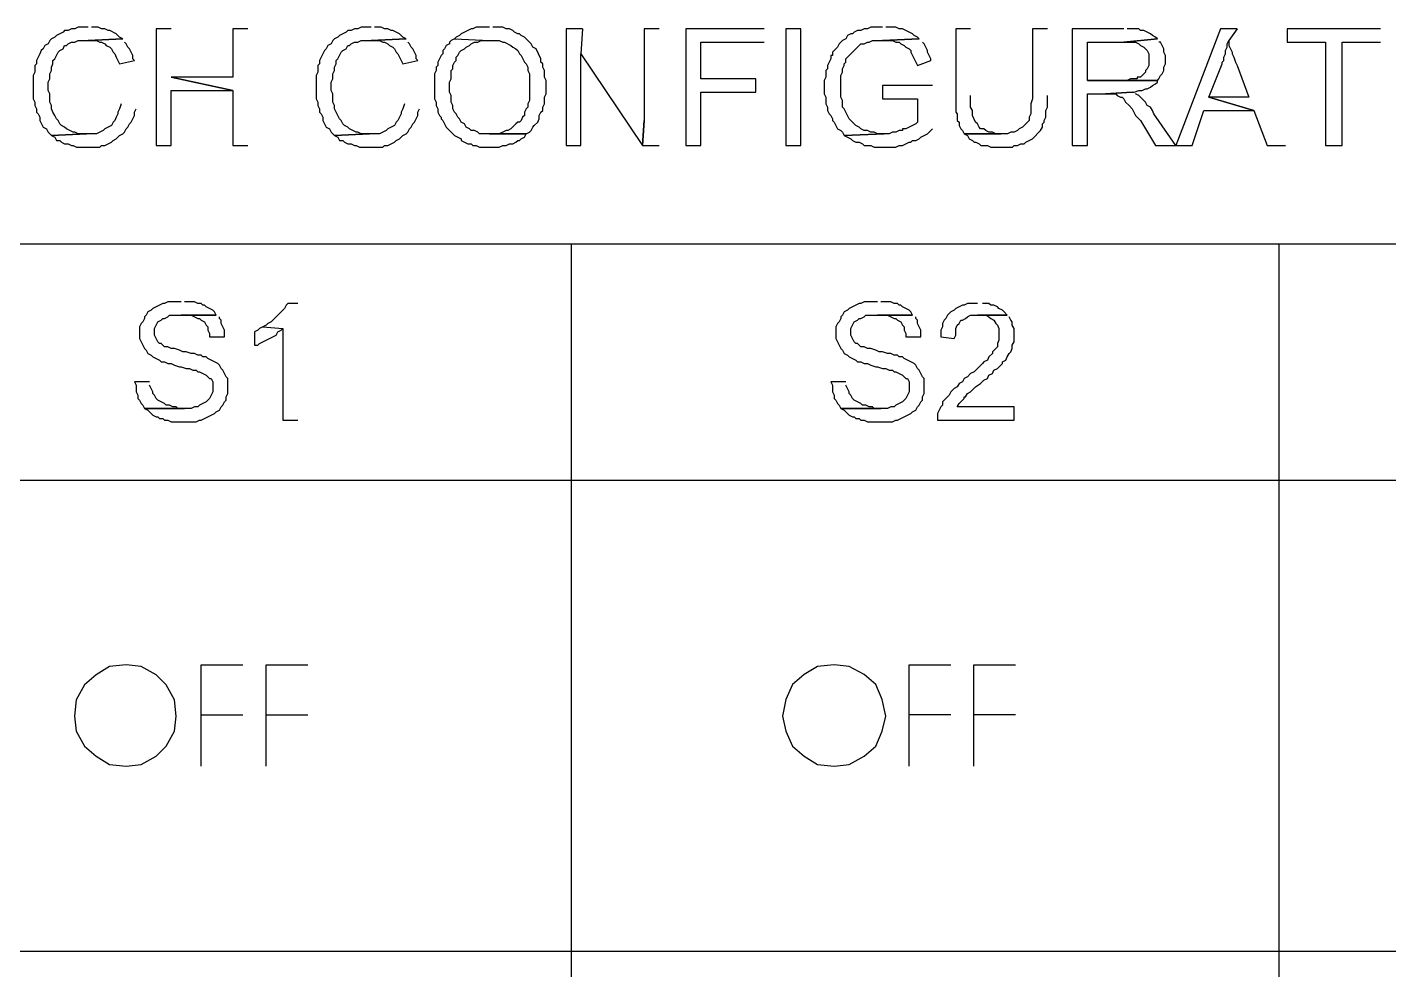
# Model space of a CAD drawing. Header units: metres. Extents: x 0 to 3575, y 0 to 842.
# Drawn here: x 3281.19 to 3305.72, y 636.24 to 653.23 of the extents above; entities that cross this region are included whole.
import ezdxf

# ---------------------------------------------------------------- set-up
doc = ezdxf.new("R2010")
doc.units = ezdxf.units.M
doc.layers.add('SCHEMATICS', color=7, linetype='Continuous')

msp = doc.modelspace()

# ---------------------------------------------------------------- linework, layer by layer
at = {"layer": 'SCHEMATICS', "color": 7}
for p, q in [((3281.835, 653.14), (3281.775, 653.11)), ((3281.864, 653.17), (3281.835, 653.14)), ((3281.925, 653.17), (3281.864, 653.17)), ((3281.985, 653.2), (3281.925, 653.17)), ((3282.045, 653.2), (3281.985, 653.2)), ((3282.105, 653.23), (3282.045, 653.2)), ((3282.285, 653.23), (3282.105, 653.23)), ((3282.465, 653.23), (3282.345, 653.23)), ((3282.525, 653.2), (3282.465, 653.23)), ((3282.585, 653.2), (3282.525, 653.2)), ((3282.645, 653.17), (3282.585, 653.2)), ((3282.675, 653.17), (3282.645, 653.17)), ((3282.795, 653.11), (3282.675, 653.17)), ((3283.785, 653.199), (3283.515, 653.199)), ((3283.515, 653.199), (3283.515, 651.099)), ((3285.164, 653.199), (3284.895, 653.199)), ((3284.895, 653.199), (3284.895, 652.329)), ((3286.935, 653.14), (3286.875, 653.11)), ((3286.965, 653.17), (3286.935, 653.14)), ((3287.025, 653.17), (3286.965, 653.17)), ((3287.085, 653.2), (3287.025, 653.17)), ((3287.145, 653.2), (3287.085, 653.2)), ((3287.205, 653.23), (3287.145, 653.2)), ((3287.385, 653.23), (3287.205, 653.23)), ((3287.565, 653.23), (3287.444, 653.23)), ((3287.625, 653.2), (3287.565, 653.23)), ((3287.685, 653.2), (3287.625, 653.2)), ((3287.744, 653.17), (3287.685, 653.2)), ((3287.775, 653.17), (3287.744, 653.17)), ((3287.835, 653.14), (3287.775, 653.17)), ((3287.895, 653.11), (3287.835, 653.14)), ((3289.065, 653.14), (3289.005, 653.11)), ((3289.185, 653.2), (3289.065, 653.14)), ((3289.215, 653.2), (3289.185, 653.2)), ((3289.275, 653.23), (3289.215, 653.2)), ((3289.515, 653.23), (3289.275, 653.23)), ((3289.755, 653.23), (3289.574, 653.23)), ((3289.815, 653.2), (3289.755, 653.23)), ((3289.875, 653.2), (3289.815, 653.2)), ((3289.935, 653.17), (3289.875, 653.2)), ((3289.965, 653.14), (3289.935, 653.17)), ((3290.025, 653.11), (3289.965, 653.14)), ((3291.194, 653.199), (3290.895, 653.199)), ((3290.895, 653.199), (3290.895, 651.099)), ((3291.194, 653.199), (3291.164, 652.749)), ((3292.574, 653.199), (3292.305, 653.199)), ((3292.305, 653.199), (3292.305, 651.549)), ((3294.465, 653.199), (3293.055, 653.199)), ((3293.055, 653.199), (3293.055, 651.099)), ((3296.085, 653.14), (3296.055, 653.11)), ((3296.145, 653.17), (3296.085, 653.14)), ((3296.206, 653.17), (3296.145, 653.17)), ((3296.264, 653.2), (3296.206, 653.17)), ((3296.325, 653.2), (3296.264, 653.2)), ((3296.385, 653.23), (3296.325, 653.2)), ((3296.594, 653.23), (3296.385, 653.23)), ((3296.835, 653.23), (3296.655, 653.23)), ((3296.895, 653.2), (3296.835, 653.23)), ((3296.956, 653.2), (3296.895, 653.2)), ((3297.135, 653.11), (3296.956, 653.2)), ((3298.184, 653.199), (3297.915, 653.199)), ((3297.915, 653.199), (3297.915, 651.699)), ((3299.566, 653.199), (3299.297, 653.199)), ((3299.297, 653.199), (3299.297, 651.939)), ((3300.945, 653.199), (3300.015, 653.199)), ((3300.015, 653.199), (3300.015, 651.099)), ((3301.216, 653.199), (3301.006, 653.199)), ((3301.246, 653.169), (3301.216, 653.199)), ((3301.306, 653.169), (3301.246, 653.169)), ((3301.365, 653.139), (3301.306, 653.169)), ((3301.425, 653.109), (3301.365, 653.139)), ((3302.685, 653.199), (3301.877, 651.099)), ((3302.986, 653.199), (3302.685, 653.199)), ((3302.986, 653.199), (3302.836, 652.989)), ((3305.566, 653.199), (3303.886, 653.199)), ((3303.886, 653.199), (3303.886, 652.959)), ((3281.505, 652.9), (3281.475, 652.84)), ((3281.565, 652.93), (3281.505, 652.9)), ((3281.595, 652.99), (3281.565, 652.93)), ((3281.625, 653.02), (3281.595, 652.99)), ((3281.685, 653.05), (3281.625, 653.02)), ((3281.715, 653.08), (3281.685, 653.05)), ((3281.775, 653.11), (3281.715, 653.08)), ((3281.835, 652.84), (3281.864, 652.9)), ((3281.864, 652.9), (3281.895, 652.9)), ((3281.895, 652.9), (3281.925, 652.93)), ((3281.925, 652.93), (3281.985, 652.96)), ((3281.985, 652.96), (3282.045, 652.96)), ((3282.045, 652.96), (3282.105, 652.99)), ((3282.105, 652.99), (3282.285, 652.99)), ((3282.915, 653.02), (3282.285, 652.99)), ((3282.285, 652.99), (3282.915, 653.02)), ((3282.285, 652.99), (3282.435, 652.99)), ((3282.435, 652.99), (3282.495, 652.96)), ((3282.495, 652.96), (3282.525, 652.96)), ((3282.525, 652.96), (3282.585, 652.93)), ((3282.585, 652.93), (3282.614, 652.9)), ((3282.614, 652.9), (3282.675, 652.87)), ((3282.675, 652.87), (3282.705, 652.84)), ((3282.855, 653.05), (3282.795, 653.11)), ((3282.915, 653.02), (3282.855, 653.05)), ((3282.975, 652.93), (3282.944, 652.96)), ((3283.005, 652.87), (3282.975, 652.93)), ((3283.035, 652.84), (3283.005, 652.87)), ((3286.605, 652.9), (3286.574, 652.84)), ((3286.664, 652.93), (3286.605, 652.9)), ((3286.694, 652.99), (3286.664, 652.93)), ((3286.725, 653.02), (3286.694, 652.99)), ((3286.785, 653.05), (3286.725, 653.02)), ((3286.815, 653.08), (3286.785, 653.05)), ((3286.875, 653.11), (3286.815, 653.08)), ((3286.935, 652.84), (3286.965, 652.9)), ((3286.965, 652.9), (3286.994, 652.9)), ((3286.994, 652.9), (3287.025, 652.93)), ((3287.025, 652.93), (3287.085, 652.96)), ((3287.085, 652.96), (3287.145, 652.96)), ((3287.145, 652.96), (3287.205, 652.99)), ((3287.205, 652.99), (3287.385, 652.99)), ((3288.015, 653.02), (3287.385, 652.99)), ((3287.385, 652.99), (3288.015, 653.02)), ((3287.385, 652.99), (3287.535, 652.99)), ((3287.535, 652.99), (3287.595, 652.96)), ((3287.595, 652.96), (3287.625, 652.96)), ((3287.625, 652.96), (3287.685, 652.93)), ((3287.685, 652.93), (3287.715, 652.9)), ((3287.715, 652.9), (3287.775, 652.87)), ((3287.775, 652.87), (3287.805, 652.84)), ((3287.955, 653.05), (3287.895, 653.11)), ((3288.015, 653.02), (3287.955, 653.05)), ((3288.074, 652.93), (3288.045, 652.96)), ((3288.105, 652.87), (3288.074, 652.93)), ((3288.135, 652.84), (3288.105, 652.87)), ((3288.735, 652.9), (3288.705, 652.84)), ((3288.795, 652.93), (3288.735, 652.9)), ((3288.824, 652.99), (3288.795, 652.96)), ((3288.795, 652.96), (3288.795, 652.93)), ((3288.885, 653.02), (3288.824, 652.99)), ((3288.914, 653.05), (3288.885, 653.02)), ((3288.885, 653.02), (3289.515, 652.99)), ((3288.975, 653.08), (3288.914, 653.05)), ((3289.005, 653.11), (3288.975, 653.08)), ((3289.065, 652.84), (3289.095, 652.87)), ((3289.095, 652.87), (3289.154, 652.9)), ((3289.154, 652.9), (3289.185, 652.93)), ((3289.185, 652.93), (3289.244, 652.96)), ((3289.244, 652.96), (3289.305, 652.96)), ((3289.305, 652.96), (3289.364, 652.99)), ((3289.364, 652.99), (3289.515, 652.99)), ((3289.515, 652.99), (3289.694, 652.99)), ((3289.694, 652.99), (3289.755, 652.96)), ((3289.755, 652.96), (3289.785, 652.96)), ((3289.785, 652.96), (3289.904, 652.9)), ((3289.904, 652.9), (3289.935, 652.87)), ((3289.935, 652.87), (3289.994, 652.84)), ((3290.055, 653.11), (3290.025, 653.11)), ((3290.085, 653.08), (3290.055, 653.11)), ((3290.145, 653.05), (3290.085, 653.08)), ((3290.265, 652.93), (3290.145, 653.05)), ((3290.295, 652.87), (3290.265, 652.93)), ((3290.355, 652.84), (3290.295, 652.87)), ((3293.325, 652.299), (3293.325, 652.959)), ((3293.325, 652.959), (3294.465, 652.959)), ((3295.786, 652.87), (3295.725, 652.81)), ((3295.815, 652.93), (3295.786, 652.87)), ((3295.876, 652.99), (3295.815, 652.93)), ((3295.934, 653.02), (3295.876, 652.99)), ((3295.965, 653.08), (3295.934, 653.02)), ((3295.934, 652.66), (3296.174, 652.9)), ((3296.024, 653.11), (3295.965, 653.08)), ((3296.055, 653.11), (3296.024, 653.11)), ((3296.174, 652.9), (3296.206, 652.93)), ((3296.206, 652.93), (3296.264, 652.93)), ((3296.264, 652.93), (3296.325, 652.96)), ((3296.325, 652.96), (3296.354, 652.96)), ((3296.354, 652.96), (3296.415, 652.99)), ((3296.415, 652.99), (3296.594, 652.99)), ((3297.255, 653.02), (3296.594, 652.99)), ((3296.594, 652.99), (3297.255, 653.02)), ((3296.594, 652.99), (3296.774, 652.99)), ((3296.774, 652.99), (3296.835, 652.96)), ((3296.835, 652.96), (3296.895, 652.96)), ((3296.895, 652.96), (3296.924, 652.93)), ((3296.924, 652.93), (3296.985, 652.9)), ((3296.985, 652.9), (3297.014, 652.87)), ((3297.014, 652.87), (3297.075, 652.84)), ((3297.165, 653.08), (3297.135, 653.11)), ((3297.225, 653.05), (3297.165, 653.08)), ((3297.255, 653.02), (3297.225, 653.05)), ((3297.344, 652.93), (3297.315, 652.96)), ((3297.405, 652.81), (3297.344, 652.93)), ((3300.287, 652.269), (3300.287, 652.959)), ((3300.287, 652.959), (3300.945, 652.959)), ((3301.547, 653.02), (3300.945, 652.96)), ((3300.945, 652.959), (3301.547, 653.019)), ((3300.945, 652.96), (3301.156, 652.96)), ((3301.156, 652.96), (3301.216, 652.93)), ((3301.216, 652.93), (3301.246, 652.9)), ((3301.246, 652.9), (3301.306, 652.87)), ((3301.306, 652.87), (3301.365, 652.81)), ((3301.457, 653.079), (3301.425, 653.109)), ((3301.515, 653.05), (3301.457, 653.079)), ((3301.547, 653.019), (3301.515, 653.05)), ((3301.605, 652.96), (3301.576, 652.96)), ((3301.666, 652.84), (3301.605, 652.96)), ((3302.775, 652.809), (3302.806, 652.869)), ((3302.806, 652.929), (3302.836, 652.989)), ((3302.806, 652.869), (3302.806, 652.929)), ((3302.836, 652.989), (3302.836, 652.899)), ((3302.836, 652.899), (3302.896, 652.779)), ((3303.886, 652.959), (3304.576, 652.959)), ((3304.576, 652.959), (3304.576, 651.099)), ((3304.877, 651.099), (3304.877, 652.959)), ((3304.877, 652.959), (3305.566, 652.959)), ((3281.415, 652.75), (3281.355, 652.63)), ((3281.355, 652.63), (3281.355, 652.57)), ((3281.444, 652.81), (3281.415, 652.75)), ((3281.475, 652.84), (3281.444, 652.81)), ((3281.654, 652.63), (3281.685, 652.66)), ((3281.654, 652.57), (3281.654, 652.63)), ((3281.685, 652.66), (3281.745, 652.78)), ((3281.745, 652.78), (3281.775, 652.81)), ((3281.775, 652.81), (3281.835, 652.84)), ((3282.705, 652.84), (3282.735, 652.78)), ((3282.735, 652.78), (3282.765, 652.75)), ((3282.765, 652.75), (3282.795, 652.69)), ((3282.795, 652.69), (3282.825, 652.63)), ((3282.825, 652.63), (3282.855, 652.57)), ((3282.855, 652.57), (3283.125, 652.63)), ((3283.095, 652.72), (3283.035, 652.84)), ((3283.095, 652.66), (3283.095, 652.72)), ((3283.125, 652.63), (3283.095, 652.66)), ((3286.485, 652.69), (3286.455, 652.63)), ((3286.455, 652.63), (3286.455, 652.57)), ((3286.515, 652.75), (3286.485, 652.69)), ((3286.545, 652.81), (3286.515, 652.75)), ((3286.574, 652.84), (3286.545, 652.81)), ((3286.755, 652.63), (3286.785, 652.66)), ((3286.755, 652.57), (3286.755, 652.63)), ((3286.785, 652.66), (3286.845, 652.78)), ((3286.845, 652.78), (3286.875, 652.81)), ((3286.875, 652.81), (3286.935, 652.84)), ((3287.805, 652.84), (3287.835, 652.78)), ((3287.835, 652.78), (3287.864, 652.75)), ((3287.864, 652.75), (3287.955, 652.57)), ((3287.955, 652.57), (3288.225, 652.63)), ((3288.194, 652.72), (3288.135, 652.84)), ((3288.194, 652.66), (3288.194, 652.72)), ((3288.225, 652.63), (3288.194, 652.66)), ((3288.645, 652.72), (3288.585, 652.6)), ((3288.675, 652.75), (3288.645, 652.72)), ((3288.705, 652.84), (3288.675, 652.81)), ((3288.675, 652.81), (3288.675, 652.75)), ((3288.885, 652.6), (3288.914, 652.63)), ((3288.914, 652.69), (3288.944, 652.72)), ((3288.914, 652.63), (3288.914, 652.69)), ((3288.944, 652.72), (3288.975, 652.78)), ((3288.975, 652.78), (3289.005, 652.81)), ((3289.005, 652.81), (3289.065, 652.84)), ((3289.994, 652.84), (3290.025, 652.81)), ((3290.025, 652.81), (3290.055, 652.75)), ((3290.055, 652.75), (3290.085, 652.72)), ((3290.085, 652.72), (3290.145, 652.6)), ((3290.444, 652.66), (3290.355, 652.84)), ((3290.444, 652.6), (3290.444, 652.66)), ((3291.164, 651.099), (3291.164, 652.749)), ((3291.164, 652.749), (3292.275, 651.099)), ((3295.665, 652.66), (3295.604, 652.54)), ((3295.694, 652.72), (3295.665, 652.72)), ((3295.665, 652.72), (3295.665, 652.66)), ((3295.725, 652.81), (3295.694, 652.78)), ((3295.694, 652.78), (3295.694, 652.72)), ((3295.934, 652.6), (3295.934, 652.66)), ((3297.075, 652.84), (3297.104, 652.81)), ((3297.104, 652.81), (3297.104, 652.78)), ((3297.104, 652.78), (3297.225, 652.54)), ((3297.225, 652.54), (3297.465, 652.63)), ((3297.405, 652.78), (3297.405, 652.81)), ((3297.465, 652.66), (3297.405, 652.78)), ((3297.465, 652.63), (3297.465, 652.66)), ((3301.365, 652.81), (3301.396, 652.75)), ((3301.396, 652.75), (3301.396, 652.54)), ((3301.666, 652.78), (3301.666, 652.84)), ((3301.695, 652.72), (3301.666, 652.78)), ((3301.695, 652.57), (3301.695, 652.72)), ((3302.716, 652.599), (3302.746, 652.63)), ((3302.746, 652.689), (3302.775, 652.749)), ((3302.746, 652.63), (3302.746, 652.689)), ((3302.775, 652.749), (3302.775, 652.809)), ((3302.896, 652.779), (3302.896, 652.749)), ((3302.896, 652.749), (3302.925, 652.689)), ((3302.925, 652.689), (3302.957, 652.599)), ((3281.325, 652.42), (3281.295, 652.36)), ((3281.355, 652.57), (3281.325, 652.54)), ((3281.325, 652.54), (3281.325, 652.42)), ((3281.595, 652.39), (3281.625, 652.45)), ((3281.595, 652.3), (3281.595, 652.39)), ((3281.625, 652.51), (3281.654, 652.57)), ((3281.625, 652.45), (3281.625, 652.51)), ((3286.425, 652.42), (3286.395, 652.36)), ((3286.455, 652.57), (3286.425, 652.54)), ((3286.425, 652.54), (3286.425, 652.42)), ((3286.694, 652.39), (3286.725, 652.45)), ((3286.694, 652.3), (3286.694, 652.39)), ((3286.725, 652.51), (3286.755, 652.57)), ((3286.725, 652.45), (3286.725, 652.51)), ((3288.555, 652.45), (3288.525, 652.39)), ((3288.525, 652.39), (3288.525, 651.94)), ((3288.585, 652.54), (3288.555, 652.51)), ((3288.555, 652.51), (3288.555, 652.45)), ((3288.585, 652.6), (3288.585, 652.54)), ((3288.824, 652.45), (3288.855, 652.48)), ((3288.824, 652.3), (3288.824, 652.45)), ((3288.855, 652.54), (3288.885, 652.6)), ((3288.855, 652.48), (3288.855, 652.54)), ((3290.145, 652.6), (3290.175, 652.57)), ((3290.175, 652.57), (3290.205, 652.51)), ((3290.205, 652.51), (3290.205, 652.45)), ((3290.205, 652.45), (3290.235, 652.39)), ((3290.235, 652.39), (3290.235, 651.91)), ((3290.475, 652.57), (3290.444, 652.6)), ((3290.475, 652.51), (3290.475, 652.57)), ((3290.505, 652.45), (3290.475, 652.51)), ((3290.505, 652.33), (3290.505, 652.45)), ((3295.604, 652.48), (3295.575, 652.45)), ((3295.575, 652.45), (3295.575, 652.33)), ((3295.604, 652.54), (3295.604, 652.48)), ((3295.844, 652.36), (3295.876, 652.42)), ((3295.876, 652.48), (3295.905, 652.54)), ((3295.876, 652.42), (3295.876, 652.48)), ((3295.905, 652.57), (3295.934, 652.6)), ((3295.905, 652.54), (3295.905, 652.57)), ((3301.336, 652.42), (3301.246, 652.33)), ((3301.365, 652.48), (3301.336, 652.45)), ((3301.336, 652.45), (3301.336, 652.42)), ((3301.396, 652.54), (3301.365, 652.48)), ((3301.605, 652.36), (3301.636, 652.39)), ((3301.636, 652.39), (3301.666, 652.45)), ((3301.666, 652.51), (3301.695, 652.57)), ((3301.666, 652.45), (3301.666, 652.51)), ((3302.476, 651.969), (3302.716, 652.569)), ((3302.716, 652.569), (3302.716, 652.599)), ((3302.957, 652.599), (3302.986, 652.539)), ((3302.986, 652.539), (3303.195, 651.969)), ((3281.295, 652.36), (3281.295, 651.94)), ((3281.565, 652.24), (3281.595, 652.3)), ((3281.565, 652.09), (3281.565, 652.24)), ((3284.895, 652.329), (3283.785, 652.329)), ((3283.785, 652.329), (3284.895, 652.09)), ((3284.895, 652.09), (3283.785, 652.329)), ((3286.395, 652.36), (3286.395, 651.94)), ((3286.664, 652.24), (3286.694, 652.3)), ((3286.664, 652.09), (3286.664, 652.24)), ((3288.795, 652.24), (3288.824, 652.3)), ((3288.795, 652.06), (3288.795, 652.24)), ((3290.535, 652.27), (3290.505, 652.33)), ((3290.535, 652.03), (3290.535, 652.27)), ((3294.315, 652.299), (3293.325, 652.299)), ((3294.315, 652.059), (3294.315, 652.299)), ((3295.575, 652.33), (3295.546, 652.27)), ((3295.546, 652.27), (3295.546, 652.03)), ((3295.844, 651.97), (3295.844, 652.36)), ((3297.495, 652.18), (3296.594, 652.18)), ((3296.594, 652.18), (3296.594, 651.94)), ((3301.006, 652.27), (3300.287, 652.27)), ((3300.287, 652.27), (3301.547, 652.27)), ((3301.547, 652.269), (3300.287, 652.269)), ((3301.066, 652.3), (3301.006, 652.27)), ((3301.185, 652.3), (3301.066, 652.3)), ((3301.246, 652.33), (3301.185, 652.33)), ((3301.185, 652.33), (3301.185, 652.3)), ((3301.365, 652.119), (3301.425, 652.149)), ((3301.425, 652.149), (3301.457, 652.179)), ((3301.457, 652.179), (3301.515, 652.209)), ((3301.515, 652.209), (3301.547, 652.239)), ((3301.547, 652.27), (3301.576, 652.3)), ((3301.547, 652.239), (3301.547, 652.269)), ((3301.576, 652.3), (3301.605, 652.36)), ((3281.295, 651.94), (3281.325, 651.88)), ((3281.595, 652.03), (3281.565, 652.09)), ((3281.595, 651.88), (3281.595, 652.03)), ((3283.785, 651.099), (3283.785, 652.09)), ((3283.785, 652.09), (3284.895, 652.09)), ((3284.895, 652.09), (3284.895, 651.099)), ((3286.395, 651.94), (3286.425, 651.88)), ((3286.694, 652.03), (3286.664, 652.09)), ((3286.694, 651.88), (3286.694, 652.03)), ((3288.525, 651.94), (3288.555, 651.88)), ((3288.824, 652), (3288.795, 652.06)), ((3288.824, 651.88), (3288.824, 652)), ((3290.235, 651.91), (3290.205, 651.85)), ((3290.505, 651.97), (3290.535, 652.03)), ((3290.505, 651.85), (3290.505, 651.97)), ((3293.325, 651.099), (3293.325, 652.059)), ((3293.325, 652.059), (3294.315, 652.059)), ((3295.546, 652.03), (3295.575, 651.97)), ((3295.575, 651.97), (3295.575, 651.85)), ((3295.876, 651.91), (3295.844, 651.97)), ((3295.876, 651.79), (3295.876, 651.91)), ((3296.594, 651.94), (3297.225, 651.94)), ((3297.225, 651.94), (3297.225, 651.52)), ((3298.184, 651.789), (3298.184, 651.999)), ((3299.297, 651.939), (3299.265, 651.849)), ((3299.566, 651.789), (3299.566, 651.999)), ((3300.287, 651.099), (3300.287, 652.029)), ((3300.287, 652.029), (3300.615, 652.029)), ((3301.095, 652.06), (3300.615, 652.03)), ((3300.615, 652.029), (3301.095, 652.059)), ((3300.615, 652.03), (3300.797, 652.03)), ((3300.797, 652.03), (3300.826, 652)), ((3300.826, 652), (3300.886, 651.97)), ((3300.886, 651.97), (3300.916, 651.97)), ((3300.916, 651.97), (3300.945, 651.94)), ((3300.945, 651.94), (3300.976, 651.88)), ((3301.095, 652.059), (3301.127, 652.059)), ((3301.127, 652.059), (3301.216, 652.09)), ((3301.216, 652), (3301.156, 652.03)), ((3301.216, 652.09), (3301.275, 652.09)), ((3301.336, 651.88), (3301.216, 652)), ((3301.275, 652.09), (3301.336, 652.119)), ((3301.336, 652.119), (3301.365, 652.119)), ((3303.287, 651.729), (3302.476, 651.969)), ((3303.195, 651.969), (3302.476, 651.969)), ((3302.476, 651.969), (3303.287, 651.729)), ((3281.325, 651.88), (3281.325, 651.82)), ((3281.325, 651.82), (3281.355, 651.76)), ((3281.355, 651.76), (3281.355, 651.7)), ((3281.355, 651.7), (3281.385, 651.67)), ((3281.385, 651.67), (3281.415, 651.61)), ((3281.625, 651.82), (3281.595, 651.88)), ((3281.625, 651.76), (3281.625, 651.82)), ((3281.654, 651.7), (3281.625, 651.76)), ((3281.685, 651.64), (3281.654, 651.7)), ((3282.825, 651.67), (3282.795, 651.61)), ((3282.855, 651.76), (3282.825, 651.7)), ((3282.825, 651.7), (3282.825, 651.67)), ((3282.885, 651.85), (3282.855, 651.76)), ((3283.125, 651.7), (3283.154, 651.76)), ((3283.125, 651.64), (3283.125, 651.7)), ((3286.425, 651.88), (3286.425, 651.82)), ((3286.425, 651.82), (3286.455, 651.76)), ((3286.455, 651.76), (3286.455, 651.7)), ((3286.455, 651.7), (3286.485, 651.67)), ((3286.485, 651.67), (3286.515, 651.61)), ((3286.725, 651.82), (3286.694, 651.88)), ((3286.725, 651.76), (3286.725, 651.82)), ((3286.755, 651.7), (3286.725, 651.76)), ((3286.815, 651.58), (3286.755, 651.7)), ((3287.925, 651.67), (3287.864, 651.55)), ((3287.955, 651.76), (3287.925, 651.7)), ((3287.925, 651.7), (3287.925, 651.67)), ((3287.985, 651.85), (3287.955, 651.76)), ((3288.225, 651.7), (3288.255, 651.76)), ((3288.225, 651.64), (3288.225, 651.7)), ((3288.555, 651.88), (3288.555, 651.82)), ((3288.555, 651.82), (3288.585, 651.76)), ((3288.585, 651.76), (3288.585, 651.7)), ((3288.585, 651.7), (3288.614, 651.64)), ((3288.855, 651.82), (3288.824, 651.88)), ((3288.855, 651.76), (3288.855, 651.82)), ((3288.885, 651.7), (3288.855, 651.76)), ((3288.914, 651.67), (3288.885, 651.7)), ((3288.944, 651.61), (3288.914, 651.67)), ((3290.175, 651.76), (3290.145, 651.7)), ((3290.145, 651.7), (3290.145, 651.64)), ((3290.205, 651.79), (3290.175, 651.76)), ((3290.205, 651.85), (3290.205, 651.79)), ((3290.414, 651.64), (3290.444, 651.7)), ((3290.444, 651.7), (3290.475, 651.73)), ((3290.475, 651.79), (3290.505, 651.85)), ((3290.475, 651.73), (3290.475, 651.79)), ((3295.575, 651.85), (3295.604, 651.79)), ((3295.604, 651.79), (3295.604, 651.73)), ((3295.604, 651.73), (3295.635, 651.67)), ((3295.635, 651.67), (3295.665, 651.64)), ((3295.905, 651.76), (3295.876, 651.79)), ((3295.995, 651.58), (3295.905, 651.76)), ((3297.915, 651.699), (3297.944, 651.669)), ((3297.944, 651.669), (3297.944, 651.549)), ((3298.215, 651.729), (3298.184, 651.789)), ((3298.215, 651.639), (3298.215, 651.729)), ((3299.265, 651.669), (3299.236, 651.609)), ((3299.265, 651.849), (3299.265, 651.669)), ((3299.537, 651.729), (3299.566, 651.789)), ((3299.537, 651.609), (3299.537, 651.729)), ((3300.976, 651.88), (3301.037, 651.82)), ((3301.037, 651.82), (3301.095, 651.76)), ((3301.095, 651.76), (3301.156, 651.64)), ((3301.365, 651.82), (3301.336, 651.88)), ((3301.425, 651.79), (3301.365, 651.82)), ((3301.457, 651.73), (3301.425, 651.79)), ((3301.486, 651.67), (3301.457, 651.73)), ((3301.877, 651.1), (3301.486, 651.67)), ((3302.175, 651.099), (3302.386, 651.729)), ((3302.386, 651.729), (3303.287, 651.729)), ((3303.287, 651.729), (3303.525, 651.099)), ((3281.415, 651.61), (3281.415, 651.55)), ((3281.415, 651.55), (3281.475, 651.43)), ((3281.475, 651.43), (3281.535, 651.4)), ((3281.535, 651.4), (3281.565, 651.34)), ((3281.715, 651.58), (3281.685, 651.64)), ((3281.745, 651.55), (3281.715, 651.58)), ((3281.775, 651.49), (3281.745, 651.55)), ((3281.805, 651.46), (3281.775, 651.49)), ((3281.864, 651.43), (3281.805, 651.46)), ((3281.895, 651.4), (3281.864, 651.43)), ((3282.015, 651.34), (3281.895, 651.4)), ((3282.585, 651.4), (3282.555, 651.37)), ((3282.705, 651.46), (3282.585, 651.4)), ((3282.735, 651.52), (3282.705, 651.46)), ((3282.765, 651.55), (3282.735, 651.52)), ((3282.795, 651.61), (3282.765, 651.55)), ((3282.944, 651.34), (3282.975, 651.4)), ((3282.975, 651.4), (3283.005, 651.43)), ((3283.005, 651.43), (3283.035, 651.49)), ((3283.035, 651.49), (3283.065, 651.52)), ((3283.065, 651.52), (3283.095, 651.58)), ((3283.095, 651.58), (3283.125, 651.64)), ((3286.515, 651.61), (3286.515, 651.55)), ((3286.515, 651.55), (3286.545, 651.49)), ((3286.545, 651.49), (3286.574, 651.43)), ((3286.574, 651.43), (3286.635, 651.4)), ((3286.635, 651.4), (3286.664, 651.34)), ((3286.845, 651.55), (3286.815, 651.58)), ((3286.875, 651.49), (3286.845, 651.55)), ((3286.904, 651.46), (3286.875, 651.49)), ((3286.965, 651.43), (3286.904, 651.46)), ((3286.994, 651.4), (3286.965, 651.43)), ((3287.055, 651.37), (3286.994, 651.4)), ((3287.685, 651.4), (3287.654, 651.37)), ((3287.805, 651.46), (3287.685, 651.4)), ((3287.835, 651.52), (3287.805, 651.46)), ((3287.864, 651.55), (3287.835, 651.52)), ((3288.045, 651.34), (3288.074, 651.4)), ((3288.074, 651.4), (3288.105, 651.43)), ((3288.105, 651.43), (3288.135, 651.49)), ((3288.135, 651.49), (3288.164, 651.52)), ((3288.164, 651.52), (3288.225, 651.64)), ((3288.614, 651.64), (3288.645, 651.61)), ((3288.645, 651.61), (3288.645, 651.58)), ((3288.645, 651.58), (3288.675, 651.55)), ((3288.675, 651.55), (3288.705, 651.49)), ((3288.705, 651.49), (3288.735, 651.43)), ((3288.735, 651.43), (3288.885, 651.28)), ((3288.975, 651.58), (3288.944, 651.61)), ((3289.005, 651.52), (3288.975, 651.58)), ((3289.065, 651.49), (3289.005, 651.52)), ((3289.095, 651.43), (3289.065, 651.49)), ((3289.154, 651.4), (3289.095, 651.43)), ((3289.185, 651.37), (3289.154, 651.4)), ((3289.904, 651.4), (3289.845, 651.37)), ((3289.994, 651.49), (3289.904, 651.4)), ((3290.025, 651.52), (3289.994, 651.49)), ((3290.055, 651.52), (3290.025, 651.52)), ((3290.085, 651.55), (3290.055, 651.52)), ((3290.114, 651.61), (3290.085, 651.55)), ((3290.145, 651.64), (3290.114, 651.61)), ((3290.265, 651.37), (3290.295, 651.43)), ((3290.295, 651.43), (3290.324, 651.46)), ((3290.324, 651.46), (3290.385, 651.52)), ((3290.385, 651.52), (3290.414, 651.58)), ((3290.414, 651.58), (3290.414, 651.64)), ((3292.305, 651.549), (3292.275, 651.099)), ((3292.275, 651.099), (3292.305, 651.549)), ((3295.665, 651.64), (3295.694, 651.58)), ((3295.694, 651.58), (3295.694, 651.55)), ((3295.694, 651.55), (3295.725, 651.52)), ((3295.725, 651.52), (3295.755, 651.46)), ((3295.755, 651.46), (3295.786, 651.4)), ((3295.786, 651.4), (3295.844, 651.37)), ((3296.024, 651.55), (3295.995, 651.58)), ((3296.085, 651.49), (3296.024, 651.55)), ((3296.114, 651.46), (3296.085, 651.49)), ((3296.174, 651.43), (3296.114, 651.46)), ((3296.206, 651.4), (3296.174, 651.43)), ((3296.264, 651.37), (3296.206, 651.4)), ((3297.014, 651.4), (3296.956, 651.4)), ((3296.956, 651.4), (3296.956, 651.37)), ((3297.194, 651.49), (3297.014, 651.4)), ((3297.225, 651.52), (3297.194, 651.49)), ((3297.405, 651.31), (3297.495, 651.4)), ((3297.944, 651.549), (3297.975, 651.519)), ((3297.975, 651.519), (3297.975, 651.459)), ((3297.975, 651.459), (3298.005, 651.399)), ((3298.005, 651.399), (3298.036, 651.369)), ((3298.274, 651.519), (3298.215, 651.639)), ((3298.305, 651.489), (3298.274, 651.519)), ((3298.335, 651.429), (3298.305, 651.489)), ((3298.364, 651.399), (3298.335, 651.429)), ((3298.424, 651.399), (3298.364, 651.399)), ((3298.456, 651.369), (3298.424, 651.399)), ((3299.056, 651.399), (3299.025, 651.369)), ((3299.115, 651.429), (3299.056, 651.399)), ((3299.146, 651.459), (3299.115, 651.429)), ((3299.175, 651.489), (3299.146, 651.459)), ((3299.207, 651.519), (3299.175, 651.489)), ((3299.236, 651.549), (3299.207, 651.519)), ((3299.236, 651.609), (3299.236, 651.549)), ((3299.445, 651.369), (3299.476, 651.429)), ((3299.476, 651.489), (3299.506, 651.519)), ((3299.476, 651.429), (3299.476, 651.489)), ((3299.506, 651.549), (3299.537, 651.609)), ((3299.506, 651.519), (3299.506, 651.549)), ((3301.156, 651.64), (3301.246, 651.55)), ((3301.246, 651.55), (3301.515, 651.1)), ((3281.565, 651.34), (3281.625, 651.28)), ((3282.255, 651.31), (3281.625, 651.28)), ((3281.625, 651.28), (3282.255, 651.31)), ((3281.625, 651.28), (3281.685, 651.25)), ((3281.685, 651.25), (3281.715, 651.19)), ((3281.715, 651.19), (3281.775, 651.19)), ((3281.775, 651.19), (3281.805, 651.16)), ((3281.805, 651.16), (3281.864, 651.13)), ((3282.045, 651.34), (3282.015, 651.34)), ((3282.105, 651.31), (3282.045, 651.34)), ((3282.255, 651.31), (3282.105, 651.31)), ((3282.435, 651.31), (3282.255, 651.31)), ((3282.555, 651.37), (3282.435, 651.31)), ((3282.585, 651.1), (3282.705, 651.16)), ((3282.705, 651.16), (3282.735, 651.19)), ((3282.735, 651.19), (3282.795, 651.22)), ((3282.795, 651.22), (3282.825, 651.25)), ((3282.825, 651.25), (3282.855, 651.28)), ((3282.855, 651.28), (3282.915, 651.31)), ((3282.915, 651.31), (3282.944, 651.34)), ((3286.664, 651.34), (3286.725, 651.28)), ((3287.355, 651.31), (3286.725, 651.28)), ((3286.725, 651.28), (3287.355, 651.31)), ((3286.725, 651.28), (3286.785, 651.25)), ((3286.785, 651.25), (3286.815, 651.19)), ((3286.815, 651.19), (3286.875, 651.19)), ((3286.875, 651.19), (3286.904, 651.16)), ((3286.904, 651.16), (3286.965, 651.13)), ((3287.114, 651.34), (3287.055, 651.37)), ((3287.145, 651.34), (3287.114, 651.34)), ((3287.205, 651.31), (3287.145, 651.34)), ((3287.355, 651.31), (3287.205, 651.31)), ((3287.535, 651.31), (3287.355, 651.31)), ((3287.595, 651.34), (3287.535, 651.31)), ((3287.654, 651.37), (3287.595, 651.34)), ((3287.685, 651.1), (3287.805, 651.16)), ((3287.805, 651.16), (3287.835, 651.19)), ((3287.835, 651.19), (3287.895, 651.22)), ((3287.895, 651.22), (3287.955, 651.28)), ((3287.955, 651.28), (3288.015, 651.31)), ((3288.015, 651.31), (3288.045, 651.34)), ((3288.885, 651.28), (3289.005, 651.22)), ((3289.005, 651.22), (3289.005, 651.19)), ((3289.005, 651.19), (3289.065, 651.16)), ((3289.065, 651.16), (3289.125, 651.13)), ((3289.244, 651.37), (3289.185, 651.37)), ((3289.305, 651.34), (3289.244, 651.37)), ((3289.335, 651.31), (3289.305, 651.34)), ((3290.175, 651.31), (3289.335, 651.31)), ((3289.694, 651.31), (3289.515, 651.31)), ((3289.515, 651.31), (3290.175, 651.31)), ((3289.755, 651.34), (3289.694, 651.31)), ((3289.815, 651.37), (3289.755, 651.34)), ((3289.845, 651.37), (3289.815, 651.37)), ((3289.935, 651.13), (3289.994, 651.16)), ((3289.994, 651.16), (3290.025, 651.19)), ((3290.025, 651.19), (3290.055, 651.19)), ((3290.055, 651.19), (3290.085, 651.22)), ((3290.085, 651.22), (3290.145, 651.25)), ((3290.145, 651.25), (3290.175, 651.31)), ((3290.175, 651.31), (3290.235, 651.34)), ((3290.235, 651.34), (3290.265, 651.37)), ((3295.844, 651.37), (3295.876, 651.34)), ((3295.876, 651.34), (3295.905, 651.28)), ((3296.626, 651.31), (3295.905, 651.28)), ((3295.905, 651.28), (3296.626, 651.31)), ((3295.905, 651.28), (3296.024, 651.22)), ((3296.024, 651.22), (3296.055, 651.19)), ((3296.055, 651.19), (3296.114, 651.159)), ((3296.114, 651.159), (3296.174, 651.159)), ((3296.174, 651.159), (3296.235, 651.13)), ((3296.325, 651.37), (3296.264, 651.37)), ((3296.385, 651.34), (3296.325, 651.37)), ((3296.444, 651.34), (3296.385, 651.34)), ((3296.505, 651.31), (3296.444, 651.34)), ((3296.626, 651.31), (3296.505, 651.31)), ((3296.715, 651.31), (3296.626, 651.31)), ((3296.774, 651.34), (3296.715, 651.31)), ((3296.835, 651.34), (3296.774, 651.34)), ((3296.895, 651.37), (3296.835, 651.34)), ((3296.956, 651.37), (3296.895, 651.37)), ((3296.956, 651.1), (3297.075, 651.159)), ((3297.075, 651.159), (3297.104, 651.159)), ((3297.104, 651.159), (3297.135, 651.19)), ((3297.135, 651.19), (3297.194, 651.19)), ((3297.194, 651.19), (3297.255, 651.22)), ((3297.255, 651.22), (3297.286, 651.25)), ((3297.286, 651.25), (3297.405, 651.31)), ((3298.036, 651.369), (3298.065, 651.309)), ((3298.065, 651.309), (3298.725, 651.309)), ((3298.845, 651.309), (3298.066, 651.309)), ((3298.066, 651.309), (3298.127, 651.279)), ((3298.127, 651.279), (3298.156, 651.219)), ((3298.156, 651.219), (3298.216, 651.189)), ((3298.216, 651.189), (3298.246, 651.159)), ((3298.246, 651.159), (3298.275, 651.159)), ((3298.275, 651.159), (3298.336, 651.13)), ((3298.514, 651.34), (3298.456, 651.369)), ((3298.575, 651.34), (3298.514, 651.34)), ((3298.635, 651.309), (3298.575, 651.34)), ((3298.725, 651.309), (3298.635, 651.309)), ((3298.906, 651.34), (3298.845, 651.309)), ((3298.966, 651.34), (3298.906, 651.34)), ((3299.025, 651.369), (3298.966, 651.34)), ((3299.146, 651.13), (3299.175, 651.159)), ((3299.175, 651.159), (3299.297, 651.219)), ((3299.297, 651.219), (3299.445, 651.369)), ((3281.864, 651.13), (3281.925, 651.13)), ((3281.925, 651.13), (3281.985, 651.1)), ((3281.985, 651.1), (3282.015, 651.1)), ((3282.015, 651.1), (3282.075, 651.07)), ((3282.075, 651.07), (3282.495, 651.07)), ((3282.495, 651.07), (3282.525, 651.1)), ((3282.525, 651.1), (3282.585, 651.1)), ((3283.515, 651.099), (3283.785, 651.099)), ((3284.895, 651.099), (3285.164, 651.099)), ((3286.965, 651.13), (3287.025, 651.13)), ((3287.025, 651.13), (3287.085, 651.1)), ((3287.085, 651.1), (3287.114, 651.1)), ((3287.114, 651.1), (3287.175, 651.07)), ((3287.175, 651.07), (3287.595, 651.07)), ((3287.595, 651.07), (3287.625, 651.1)), ((3287.625, 651.1), (3287.685, 651.1)), ((3289.125, 651.13), (3289.185, 651.13)), ((3289.185, 651.13), (3289.215, 651.1)), ((3289.215, 651.1), (3289.275, 651.1)), ((3289.275, 651.1), (3289.335, 651.07)), ((3289.335, 651.07), (3289.694, 651.07)), ((3289.694, 651.07), (3289.755, 651.1)), ((3289.755, 651.1), (3289.815, 651.1)), ((3289.815, 651.1), (3289.875, 651.13)), ((3289.875, 651.13), (3289.935, 651.13)), ((3290.895, 651.099), (3291.164, 651.099)), ((3292.275, 651.099), (3292.574, 651.099)), ((3293.055, 651.099), (3293.325, 651.099)), ((3296.235, 651.13), (3296.264, 651.1)), ((3296.264, 651.1), (3296.385, 651.1)), ((3296.385, 651.1), (3296.444, 651.07)), ((3296.444, 651.07), (3296.835, 651.07)), ((3296.835, 651.07), (3296.895, 651.1)), ((3296.895, 651.1), (3296.956, 651.1)), ((3298.336, 651.13), (3298.365, 651.099)), ((3298.365, 651.099), (3298.486, 651.099)), ((3298.486, 651.099), (3298.547, 651.069)), ((3298.547, 651.069), (3298.935, 651.069)), ((3298.935, 651.069), (3298.966, 651.099)), ((3298.966, 651.099), (3299.025, 651.099)), ((3299.025, 651.099), (3299.086, 651.13)), ((3299.086, 651.13), (3299.146, 651.13)), ((3300.015, 651.099), (3300.287, 651.099)), ((3301.515, 651.1), (3301.877, 651.1)), ((3301.877, 651.099), (3302.175, 651.099)), ((3303.525, 651.099), (3303.855, 651.099)), ((3304.576, 651.099), (3304.877, 651.099)), ((3255.554, 649.329), (3329.266, 649.329)), ((3290.985, 649.33), (3290.985, 619.569)), ((3303.736, 649.33), (3303.736, 619.569)), ((3283.635, 648.249), (3283.515, 648.189)), ((3283.664, 648.249), (3283.635, 648.249)), ((3283.725, 648.279), (3283.664, 648.249)), ((3283.965, 648.279), (3283.725, 648.279)), ((3284.205, 648.279), (3284.025, 648.279)), ((3284.265, 648.249), (3284.205, 648.279)), ((3284.324, 648.249), (3284.265, 648.249)), ((3284.355, 648.219), (3284.324, 648.249)), ((3284.385, 648.219), (3284.355, 648.219)), ((3284.414, 648.189), (3284.385, 648.219)), ((3285.855, 648.22), (3285.824, 648.16)), ((3285.885, 648.25), (3285.855, 648.22)), ((3286.065, 648.25), (3285.885, 648.25)), ((3296.174, 648.249), (3295.995, 648.159)), ((3296.206, 648.249), (3296.174, 648.249)), ((3296.264, 648.279), (3296.206, 648.249)), ((3296.505, 648.279), (3296.264, 648.279)), ((3296.745, 648.279), (3296.565, 648.279)), ((3296.805, 648.249), (3296.745, 648.279)), ((3296.864, 648.249), (3296.805, 648.249)), ((3296.895, 648.219), (3296.864, 648.249)), ((3296.924, 648.219), (3296.895, 648.219)), ((3296.956, 648.189), (3296.924, 648.219)), ((3298.036, 648.22), (3297.975, 648.19)), ((3298.065, 648.22), (3298.036, 648.22)), ((3298.126, 648.25), (3298.065, 648.22)), ((3298.305, 648.25), (3298.126, 648.25)), ((3298.514, 648.25), (3298.395, 648.25)), ((3298.546, 648.22), (3298.514, 648.25)), ((3298.604, 648.22), (3298.546, 648.22)), ((3298.665, 648.19), (3298.604, 648.22)), ((3283.305, 647.979), (3283.275, 647.919)), ((3283.335, 648.039), (3283.305, 648.009)), ((3283.305, 648.009), (3283.305, 647.979)), ((3283.364, 648.099), (3283.335, 648.039)), ((3283.425, 648.13), (3283.364, 648.099)), ((3283.455, 648.159), (3283.425, 648.13)), ((3283.515, 648.189), (3283.455, 648.159)), ((3283.605, 647.949), (3283.635, 647.979)), ((3283.635, 647.979), (3283.664, 647.979)), ((3283.664, 647.979), (3283.725, 648.009)), ((3283.725, 648.009), (3283.755, 648.039)), ((3283.755, 648.039), (3284.595, 648.039)), ((3284.595, 648.04), (3283.965, 648.04)), ((3283.965, 648.04), (3284.145, 648.04)), ((3284.145, 648.04), (3284.205, 648.01)), ((3284.205, 648.01), (3284.265, 647.98)), ((3284.265, 647.98), (3284.295, 647.98)), ((3284.295, 647.98), (3284.324, 647.95)), ((3284.475, 648.159), (3284.414, 648.189)), ((3284.535, 648.13), (3284.475, 648.159)), ((3284.565, 648.099), (3284.535, 648.13)), ((3284.595, 648.039), (3284.565, 648.099)), ((3284.654, 647.98), (3284.654, 648.01)), ((3284.685, 647.95), (3284.654, 647.98)), ((3285.645, 647.98), (3285.614, 647.95)), ((3285.705, 648.04), (3285.645, 647.98)), ((3285.735, 648.07), (3285.705, 648.04)), ((3285.795, 648.13), (3285.735, 648.07)), ((3285.824, 648.16), (3285.795, 648.13)), ((3295.844, 647.979), (3295.815, 647.919)), ((3295.876, 648.039), (3295.844, 648.009)), ((3295.844, 648.009), (3295.844, 647.979)), ((3295.905, 648.099), (3295.876, 648.039)), ((3295.965, 648.13), (3295.905, 648.099)), ((3295.995, 648.159), (3295.965, 648.13)), ((3296.145, 647.949), (3296.174, 647.979)), ((3296.174, 647.979), (3296.206, 647.979)), ((3296.206, 647.979), (3296.264, 648.009)), ((3296.264, 648.009), (3296.296, 648.039)), ((3296.296, 648.039), (3297.135, 648.039)), ((3297.135, 648.04), (3296.505, 648.04)), ((3296.505, 648.04), (3296.684, 648.04)), ((3296.684, 648.04), (3296.745, 648.01)), ((3296.745, 648.01), (3296.805, 647.98)), ((3296.805, 647.98), (3296.835, 647.98)), ((3296.835, 647.98), (3296.864, 647.95)), ((3297.075, 648.13), (3296.956, 648.189)), ((3297.104, 648.099), (3297.075, 648.13)), ((3297.135, 648.039), (3297.104, 648.099)), ((3297.194, 647.98), (3297.194, 648.01)), ((3297.225, 647.95), (3297.194, 647.98)), ((3297.735, 647.98), (3297.706, 647.95)), ((3297.764, 648.04), (3297.735, 647.98)), ((3297.825, 648.1), (3297.764, 648.04)), ((3297.885, 648.13), (3297.825, 648.1)), ((3297.915, 648.16), (3297.885, 648.13)), ((3297.975, 648.19), (3297.915, 648.16)), ((3298.036, 647.95), (3298.094, 647.98)), ((3298.094, 647.98), (3298.126, 648.01)), ((3298.126, 648.01), (3298.184, 648.04)), ((3298.184, 648.04), (3298.844, 648.04)), ((3298.844, 648.04), (3298.305, 648.04)), ((3298.305, 648.04), (3298.456, 648.04)), ((3298.456, 648.04), (3298.514, 648.01)), ((3298.514, 648.01), (3298.546, 647.98)), ((3298.546, 647.98), (3298.604, 647.95)), ((3298.694, 648.16), (3298.665, 648.19)), ((3298.755, 648.13), (3298.694, 648.16)), ((3298.786, 648.1), (3298.755, 648.13)), ((3298.844, 648.04), (3298.786, 648.1)), ((3298.905, 647.95), (3298.876, 648.01)), ((3283.244, 647.889), (3283.215, 647.829)), ((3283.215, 647.829), (3283.215, 647.619)), ((3283.275, 647.919), (3283.244, 647.889)), ((3283.485, 647.799), (3283.515, 647.859)), ((3283.485, 647.679), (3283.485, 647.799)), ((3283.515, 647.859), (3283.545, 647.919)), ((3283.545, 647.919), (3283.605, 647.949)), ((3284.324, 647.95), (3284.385, 647.92)), ((3284.385, 647.92), (3284.414, 647.86)), ((3284.414, 647.86), (3284.444, 647.83)), ((3284.444, 647.83), (3284.444, 647.77)), ((3284.444, 647.77), (3284.475, 647.71)), ((3284.685, 647.89), (3284.685, 647.95)), ((3284.744, 647.77), (3284.685, 647.89)), ((3284.744, 647.65), (3284.744, 647.77)), ((3285.345, 647.77), (3285.285, 647.74)), ((3285.285, 647.74), (3285.285, 647.5)), ((3285.375, 647.8), (3285.345, 647.77)), ((3285.435, 647.83), (3285.375, 647.8)), ((3285.494, 647.86), (3285.435, 647.83)), ((3285.435, 647.83), (3285.795, 647.8)), ((3285.525, 647.89), (3285.494, 647.86)), ((3285.585, 647.92), (3285.525, 647.89)), ((3285.614, 647.95), (3285.585, 647.92)), ((3285.675, 647.68), (3285.705, 647.74)), ((3285.705, 647.74), (3285.765, 647.77)), ((3285.765, 647.77), (3285.795, 647.8)), ((3285.795, 647.8), (3285.795, 646.15)), ((3295.786, 647.889), (3295.755, 647.829)), ((3295.755, 647.829), (3295.755, 647.619)), ((3295.815, 647.919), (3295.786, 647.889)), ((3296.024, 647.799), (3296.085, 647.919)), ((3296.024, 647.679), (3296.024, 647.799)), ((3296.085, 647.919), (3296.145, 647.949)), ((3296.864, 647.95), (3296.924, 647.92)), ((3296.924, 647.92), (3296.956, 647.86)), ((3296.956, 647.86), (3296.985, 647.83)), ((3296.985, 647.83), (3296.985, 647.77)), ((3296.985, 647.77), (3297.014, 647.71)), ((3297.225, 647.89), (3297.225, 647.95)), ((3297.255, 647.83), (3297.225, 647.89)), ((3297.286, 647.77), (3297.255, 647.83)), ((3297.286, 647.65), (3297.286, 647.77)), ((3297.674, 647.83), (3297.645, 647.77)), ((3297.645, 647.77), (3297.645, 647.65)), ((3297.706, 647.95), (3297.674, 647.89)), ((3297.674, 647.89), (3297.674, 647.83)), ((3297.915, 647.8), (3297.944, 647.86)), ((3297.915, 647.68), (3297.915, 647.8)), ((3297.944, 647.86), (3297.975, 647.89)), ((3297.975, 647.89), (3298.005, 647.95)), ((3298.005, 647.95), (3298.036, 647.95)), ((3298.604, 647.95), (3298.635, 647.89)), ((3298.635, 647.89), (3298.665, 647.86)), ((3298.665, 647.86), (3298.694, 647.8)), ((3298.694, 647.8), (3298.694, 647.59)), ((3298.934, 647.92), (3298.905, 647.95)), ((3298.934, 647.86), (3298.934, 647.92)), ((3298.965, 647.8), (3298.934, 647.86)), ((3298.965, 647.56), (3298.965, 647.8)), ((3283.215, 647.619), (3283.305, 647.439)), ((3283.515, 647.619), (3283.485, 647.679)), ((3283.545, 647.559), (3283.515, 647.619)), ((3283.574, 647.529), (3283.545, 647.559)), ((3283.605, 647.529), (3283.574, 647.529)), ((3283.664, 647.469), (3283.605, 647.529)), ((3284.475, 647.71), (3284.475, 647.65)), ((3284.475, 647.65), (3284.744, 647.65)), ((3285.285, 647.5), (3285.345, 647.5)), ((3285.345, 647.5), (3285.375, 647.53)), ((3285.375, 647.53), (3285.555, 647.62)), ((3285.555, 647.62), (3285.614, 647.65)), ((3285.614, 647.65), (3285.675, 647.68)), ((3295.755, 647.619), (3295.786, 647.559)), ((3295.786, 647.559), (3295.844, 647.439)), ((3296.085, 647.559), (3296.024, 647.679)), ((3296.114, 647.529), (3296.085, 647.559)), ((3296.145, 647.529), (3296.114, 647.529)), ((3296.174, 647.499), (3296.145, 647.529)), ((3296.206, 647.469), (3296.174, 647.499)), ((3297.014, 647.71), (3297.014, 647.65)), ((3297.014, 647.65), (3297.286, 647.65)), ((3297.645, 647.65), (3297.885, 647.62)), ((3297.885, 647.62), (3297.915, 647.68)), ((3298.694, 647.59), (3298.665, 647.53)), ((3298.665, 647.53), (3298.665, 647.47)), ((3298.934, 647.5), (3298.965, 647.56)), ((3298.934, 647.44), (3298.934, 647.5)), ((3283.305, 647.439), (3283.335, 647.409)), ((3283.335, 647.409), (3283.364, 647.349)), ((3283.364, 647.349), (3283.425, 647.319)), ((3283.425, 647.319), (3283.455, 647.289)), ((3283.455, 647.289), (3283.515, 647.259)), ((3283.515, 647.259), (3283.574, 647.229)), ((3283.574, 647.229), (3283.605, 647.199)), ((3283.725, 647.469), (3283.664, 647.469)), ((3283.785, 647.439), (3283.725, 647.469)), ((3283.845, 647.439), (3283.785, 647.439)), ((3283.935, 647.409), (3283.845, 647.439)), ((3283.994, 647.38), (3283.935, 647.409)), ((3284.055, 647.38), (3283.994, 647.38)), ((3284.145, 647.349), (3284.055, 647.38)), ((3284.205, 647.349), (3284.145, 647.349)), ((3284.265, 647.319), (3284.205, 647.349)), ((3284.324, 647.319), (3284.265, 647.319)), ((3284.355, 647.289), (3284.324, 647.319)), ((3284.414, 647.289), (3284.355, 647.289)), ((3284.444, 647.259), (3284.414, 647.289)), ((3284.505, 647.229), (3284.444, 647.259)), ((3284.565, 647.199), (3284.505, 647.229)), ((3295.844, 647.439), (3295.876, 647.409)), ((3295.876, 647.409), (3295.905, 647.349)), ((3295.905, 647.349), (3295.965, 647.319)), ((3295.965, 647.319), (3295.995, 647.289)), ((3295.995, 647.289), (3296.055, 647.259)), ((3296.055, 647.259), (3296.114, 647.229)), ((3296.114, 647.229), (3296.145, 647.199)), ((3296.264, 647.469), (3296.206, 647.469)), ((3296.325, 647.439), (3296.264, 647.469)), ((3296.385, 647.439), (3296.325, 647.439)), ((3296.475, 647.409), (3296.385, 647.439)), ((3296.536, 647.38), (3296.475, 647.409)), ((3296.594, 647.38), (3296.536, 647.38)), ((3296.684, 647.349), (3296.594, 647.38)), ((3296.745, 647.349), (3296.684, 647.349)), ((3296.805, 647.319), (3296.745, 647.349)), ((3296.864, 647.319), (3296.805, 647.319)), ((3296.895, 647.289), (3296.864, 647.319)), ((3296.956, 647.289), (3296.895, 647.289)), ((3296.985, 647.259), (3296.956, 647.289)), ((3297.165, 647.169), (3296.985, 647.259)), ((3298.485, 647.23), (3298.424, 647.2)), ((3298.514, 647.29), (3298.485, 647.23)), ((3298.575, 647.35), (3298.514, 647.29)), ((3298.665, 647.47), (3298.575, 647.38)), ((3298.575, 647.38), (3298.575, 647.35)), ((3298.755, 647.2), (3298.815, 647.23)), ((3298.815, 647.23), (3298.844, 647.29)), ((3298.844, 647.29), (3298.876, 647.35)), ((3298.876, 647.35), (3298.905, 647.38)), ((3298.905, 647.38), (3298.934, 647.44)), ((3283.605, 647.199), (3283.664, 647.199)), ((3283.664, 647.199), (3283.725, 647.169)), ((3283.725, 647.169), (3283.785, 647.169)), ((3283.785, 647.169), (3283.845, 647.139)), ((3283.845, 647.139), (3283.935, 647.109)), ((3283.935, 647.109), (3283.965, 647.109)), ((3283.965, 647.109), (3284.055, 647.079)), ((3284.055, 647.079), (3284.114, 647.079)), ((3284.114, 647.079), (3284.175, 647.049)), ((3284.175, 647.049), (3284.235, 647.049)), ((3284.235, 647.049), (3284.265, 647.019)), ((3284.265, 647.019), (3284.295, 647.019)), ((3284.295, 647.019), (3284.355, 646.989)), ((3284.355, 646.989), (3284.414, 646.959)), ((3284.625, 647.169), (3284.565, 647.199)), ((3284.654, 647.139), (3284.625, 647.169)), ((3284.685, 647.079), (3284.654, 647.139)), ((3284.715, 647.049), (3284.685, 647.079)), ((3284.744, 646.989), (3284.715, 647.049)), ((3284.775, 646.929), (3284.744, 646.989)), ((3296.145, 647.199), (3296.206, 647.199)), ((3296.206, 647.199), (3296.264, 647.169)), ((3296.264, 647.169), (3296.325, 647.169)), ((3296.325, 647.169), (3296.385, 647.139)), ((3296.385, 647.139), (3296.475, 647.109)), ((3296.475, 647.109), (3296.505, 647.109)), ((3296.505, 647.109), (3296.594, 647.079)), ((3296.594, 647.079), (3296.655, 647.079)), ((3296.655, 647.079), (3296.715, 647.049)), ((3296.715, 647.049), (3296.774, 647.049)), ((3296.774, 647.049), (3296.805, 647.019)), ((3296.805, 647.019), (3296.835, 647.019)), ((3296.835, 647.019), (3296.895, 646.989)), ((3296.895, 646.989), (3296.956, 646.959)), ((3297.194, 647.139), (3297.165, 647.169)), ((3297.225, 647.079), (3297.194, 647.139)), ((3297.255, 647.049), (3297.225, 647.079)), ((3297.286, 646.989), (3297.255, 647.049)), ((3297.315, 646.929), (3297.286, 646.989)), ((3298.184, 646.99), (3298.126, 646.93)), ((3298.245, 647.02), (3298.184, 646.99)), ((3298.395, 647.17), (3298.245, 647.02)), ((3298.424, 647.2), (3298.395, 647.17)), ((3298.514, 646.96), (3298.575, 646.99)), ((3298.575, 646.99), (3298.604, 647.05)), ((3298.604, 647.05), (3298.665, 647.08)), ((3298.665, 647.08), (3298.755, 647.17)), ((3298.755, 647.17), (3298.755, 647.2)), ((3283.395, 646.84), (3283.125, 646.84)), ((3283.125, 646.84), (3283.154, 646.779)), ((3283.154, 646.779), (3283.154, 646.659)), ((3283.455, 646.659), (3283.395, 646.779)), ((3284.414, 646.959), (3284.475, 646.899)), ((3284.475, 646.899), (3284.505, 646.899)), ((3284.505, 646.899), (3284.535, 646.84)), ((3284.535, 646.84), (3284.535, 646.659)), ((3284.805, 646.899), (3284.775, 646.929)), ((3284.805, 646.63), (3284.805, 646.899)), ((3295.934, 646.84), (3295.665, 646.84)), ((3295.665, 646.84), (3295.694, 646.779)), ((3295.694, 646.779), (3295.694, 646.659)), ((3295.995, 646.659), (3295.934, 646.779)), ((3296.956, 646.959), (3297.014, 646.899)), ((3297.014, 646.899), (3297.046, 646.899)), ((3297.046, 646.899), (3297.075, 646.84)), ((3297.075, 646.84), (3297.075, 646.659)), ((3297.344, 646.899), (3297.315, 646.929)), ((3297.344, 646.63), (3297.344, 646.899)), ((3297.944, 646.75), (3297.885, 646.72)), ((3297.975, 646.81), (3297.944, 646.75)), ((3298.036, 646.84), (3297.975, 646.81)), ((3298.065, 646.9), (3298.036, 646.84)), ((3298.126, 646.93), (3298.065, 646.9)), ((3298.184, 646.66), (3298.274, 646.75)), ((3298.274, 646.75), (3298.364, 646.81)), ((3298.364, 646.81), (3298.424, 646.87)), ((3298.424, 646.87), (3298.485, 646.9)), ((3298.485, 646.9), (3298.514, 646.96)), ((3283.154, 646.659), (3283.185, 646.6)), ((3283.185, 646.6), (3283.185, 646.54)), ((3283.185, 646.54), (3283.215, 646.51)), ((3283.215, 646.51), (3283.244, 646.449)), ((3283.455, 646.63), (3283.455, 646.659)), ((3283.485, 646.6), (3283.455, 646.63)), ((3283.515, 646.54), (3283.485, 646.6)), ((3283.545, 646.51), (3283.515, 646.54)), ((3283.664, 646.449), (3283.545, 646.51)), ((3284.444, 646.509), (3284.414, 646.479)), ((3284.475, 646.539), (3284.444, 646.509)), ((3284.505, 646.599), (3284.475, 646.539)), ((3284.535, 646.659), (3284.505, 646.599)), ((3284.744, 646.479), (3284.775, 646.509)), ((3284.775, 646.569), (3284.805, 646.63)), ((3284.775, 646.509), (3284.775, 646.569)), ((3295.694, 646.659), (3295.725, 646.6)), ((3295.725, 646.6), (3295.725, 646.54)), ((3295.725, 646.54), (3295.755, 646.51)), ((3295.755, 646.51), (3295.786, 646.449)), ((3295.995, 646.63), (3295.995, 646.659)), ((3296.024, 646.6), (3295.995, 646.63)), ((3296.055, 646.54), (3296.024, 646.6)), ((3296.085, 646.51), (3296.055, 646.54)), ((3296.145, 646.48), (3296.085, 646.51)), ((3296.985, 646.509), (3296.956, 646.479)), ((3297.014, 646.539), (3296.985, 646.509)), ((3297.075, 646.659), (3297.014, 646.539)), ((3297.286, 646.479), (3297.315, 646.509)), ((3297.315, 646.569), (3297.344, 646.63)), ((3297.315, 646.509), (3297.315, 646.569)), ((3297.796, 646.6), (3297.674, 646.48)), ((3297.825, 646.66), (3297.796, 646.6)), ((3297.885, 646.72), (3297.825, 646.66)), ((3297.975, 646.45), (3298.065, 646.54)), ((3298.065, 646.54), (3298.065, 646.57)), ((3298.065, 646.57), (3298.094, 646.57)), ((3298.094, 646.57), (3298.126, 646.63)), ((3298.126, 646.63), (3298.184, 646.66)), ((3283.244, 646.449), (3283.275, 646.42)), ((3283.275, 646.42), (3283.305, 646.359)), ((3283.305, 646.359), (3284.025, 646.359)), ((3284.145, 646.359), (3283.305, 646.359)), ((3283.305, 646.359), (3283.364, 646.329)), ((3283.364, 646.329), (3283.395, 646.299)), ((3283.395, 646.299), (3283.455, 646.239)), ((3283.694, 646.42), (3283.664, 646.449)), ((3283.755, 646.42), (3283.694, 646.42)), ((3283.815, 646.39), (3283.755, 646.42)), ((3283.875, 646.39), (3283.815, 646.39)), ((3283.904, 646.359), (3283.875, 646.39)), ((3284.025, 646.359), (3283.904, 646.359)), ((3284.205, 646.389), (3284.145, 646.359)), ((3284.265, 646.389), (3284.205, 646.389)), ((3284.295, 646.419), (3284.265, 646.389)), ((3284.414, 646.479), (3284.295, 646.419)), ((3284.505, 646.239), (3284.565, 646.269)), ((3284.565, 646.269), (3284.595, 646.299)), ((3284.595, 646.299), (3284.654, 646.329)), ((3284.654, 646.329), (3284.685, 646.389)), ((3284.685, 646.389), (3284.715, 646.419)), ((3284.715, 646.419), (3284.744, 646.479)), ((3295.786, 646.449), (3295.815, 646.42)), ((3295.815, 646.42), (3295.844, 646.359)), ((3295.844, 646.359), (3296.565, 646.359)), ((3296.684, 646.359), (3295.844, 646.359)), ((3295.844, 646.359), (3295.905, 646.329)), ((3295.905, 646.329), (3295.934, 646.299)), ((3295.934, 646.299), (3295.995, 646.239)), ((3296.206, 646.449), (3296.145, 646.48)), ((3296.235, 646.42), (3296.206, 646.449)), ((3296.296, 646.42), (3296.235, 646.42)), ((3296.354, 646.39), (3296.296, 646.42)), ((3296.415, 646.39), (3296.354, 646.39)), ((3296.444, 646.359), (3296.415, 646.39)), ((3296.565, 646.359), (3296.444, 646.359)), ((3296.745, 646.389), (3296.684, 646.359)), ((3296.805, 646.389), (3296.745, 646.389)), ((3296.835, 646.419), (3296.805, 646.389)), ((3296.895, 646.449), (3296.835, 646.419)), ((3296.956, 646.479), (3296.895, 646.449)), ((3297.046, 646.239), (3297.104, 646.269)), ((3297.104, 646.269), (3297.135, 646.299)), ((3297.135, 646.299), (3297.194, 646.329)), ((3297.194, 646.329), (3297.225, 646.389)), ((3297.225, 646.389), (3297.255, 646.419)), ((3297.255, 646.419), (3297.286, 646.479)), ((3297.645, 646.39), (3297.585, 646.27)), ((3297.585, 646.27), (3297.585, 646.15)), ((3297.674, 646.42), (3297.645, 646.39)), ((3297.674, 646.48), (3297.674, 646.42)), ((3297.944, 646.39), (3297.975, 646.45)), ((3298.965, 646.39), (3297.944, 646.39)), ((3298.965, 646.15), (3298.965, 646.39)), ((3283.455, 646.239), (3283.515, 646.209)), ((3283.515, 646.209), (3283.545, 646.209)), ((3283.545, 646.209), (3283.574, 646.179)), ((3283.574, 646.179), (3283.635, 646.179)), ((3283.635, 646.179), (3283.664, 646.149)), ((3283.664, 646.149), (3283.725, 646.149)), ((3283.725, 646.149), (3283.785, 646.119)), ((3283.785, 646.119), (3284.235, 646.119)), ((3284.235, 646.119), (3284.295, 646.149)), ((3284.295, 646.149), (3284.324, 646.149)), ((3284.324, 646.149), (3284.444, 646.209)), ((3284.444, 646.209), (3284.505, 646.239)), ((3285.795, 646.15), (3286.065, 646.15)), ((3295.995, 646.239), (3296.055, 646.209)), ((3296.055, 646.209), (3296.085, 646.209)), ((3296.085, 646.209), (3296.114, 646.179)), ((3296.114, 646.179), (3296.174, 646.179)), ((3296.174, 646.179), (3296.206, 646.149)), ((3296.206, 646.149), (3296.264, 646.149)), ((3296.264, 646.149), (3296.325, 646.119)), ((3296.325, 646.119), (3296.774, 646.119)), ((3296.774, 646.119), (3296.835, 646.149)), ((3296.835, 646.149), (3296.864, 646.149)), ((3296.864, 646.149), (3296.924, 646.179)), ((3296.924, 646.179), (3297.046, 646.239)), ((3297.585, 646.15), (3298.965, 646.15)), ((3255.555, 645.069), (3329.267, 645.069)), ((3282.674, 641.711), (3282.434, 641.561)), ((3282.974, 641.741), (3282.674, 641.711)), ((3283.243, 641.711), (3282.974, 641.741)), ((3283.514, 641.561), (3283.243, 641.711)), ((3284.323, 639.911), (3284.323, 641.741)), ((3284.323, 641.741), (3285.073, 641.741)), ((3285.493, 639.911), (3285.493, 641.741)), ((3285.493, 641.741), (3286.243, 641.741)), ((3295.423, 641.712), (3295.183, 641.562)), ((3295.724, 641.742), (3295.423, 641.712)), ((3295.994, 641.712), (3295.724, 641.742)), ((3296.263, 641.562), (3295.994, 641.712)), ((3297.074, 639.912), (3297.074, 641.742)), ((3297.074, 641.742), (3297.824, 641.742)), ((3298.244, 639.912), (3298.244, 641.742)), ((3298.244, 641.742), (3298.994, 641.742)), ((3282.224, 641.381), (3282.074, 641.111)), ((3282.434, 641.561), (3282.224, 641.381)), ((3283.693, 641.381), (3283.514, 641.561)), ((3283.844, 641.111), (3283.693, 641.381)), ((3294.974, 641.382), (3294.853, 641.112)), ((3295.183, 641.562), (3294.974, 641.382)), ((3296.474, 641.382), (3296.263, 641.562)), ((3296.593, 641.112), (3296.474, 641.382)), ((3282.074, 641.111), (3282.044, 640.811)), ((3283.874, 640.811), (3283.844, 641.111)), ((3294.853, 641.112), (3294.795, 640.812)), ((3296.654, 640.812), (3296.593, 641.112)), ((3282.044, 640.811), (3282.074, 640.541)), ((3283.844, 640.541), (3283.874, 640.811)), ((3284.323, 640.841), (3285.073, 640.841)), ((3285.493, 640.841), (3286.243, 640.841)), ((3294.795, 640.812), (3294.853, 640.542)), ((3296.593, 640.542), (3296.654, 640.812)), ((3297.074, 640.842), (3297.824, 640.842)), ((3298.244, 640.842), (3298.994, 640.842)), ((3282.074, 640.541), (3282.224, 640.271)), ((3283.693, 640.271), (3283.844, 640.541)), ((3294.853, 640.542), (3294.974, 640.272)), ((3296.474, 640.272), (3296.593, 640.542)), ((3282.224, 640.271), (3282.434, 640.091)), ((3283.514, 640.091), (3283.693, 640.271)), ((3294.974, 640.272), (3295.183, 640.092)), ((3296.263, 640.092), (3296.474, 640.272)), ((3282.434, 640.091), (3282.674, 639.941)), ((3282.674, 639.941), (3282.974, 639.911)), ((3282.974, 639.911), (3283.243, 639.941)), ((3283.243, 639.941), (3283.514, 640.091)), ((3295.183, 640.092), (3295.423, 639.942)), ((3295.423, 639.942), (3295.724, 639.912)), ((3295.724, 639.912), (3295.994, 639.942)), ((3295.994, 639.942), (3296.263, 640.092)), ((3255.553, 636.58), (3329.265, 636.58))]:
    msp.add_line(p, q, dxfattribs=at)
msp.add_lwpolyline([(3294.854, 651.1), (3295.126, 651.1), (3295.126, 653.2), (3294.854, 653.2), (3294.854, 651.1)], dxfattribs=at)

doc.saveas('drawing.dxf')
